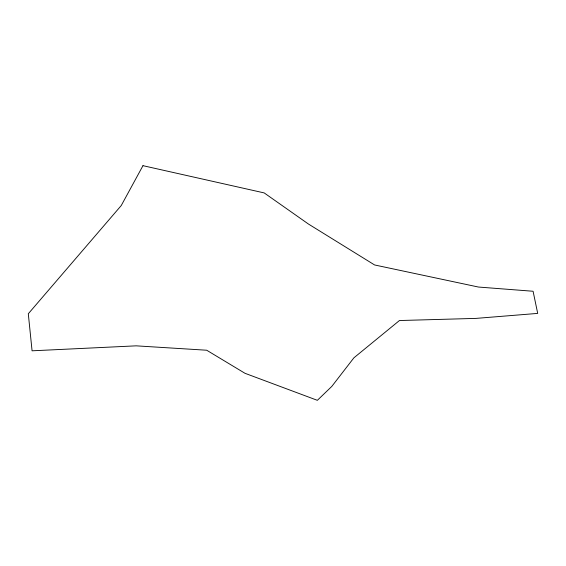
<?xml version="1.0" encoding="UTF-8"?>
<svg xmlns="http://www.w3.org/2000/svg" width="566" height="566" viewBox="0 0 566 566"><rect width="100%" height="100%" fill="white"/><g stroke="black" fill="none" stroke-linecap="round" stroke-linejoin="round"><path stroke-width="0.85" d="M142.972 165.675L121.251 205.536L28.3 313.755L32.071 350.814L136.165 345.84L206.696 350.227L244.993 373.298L317.356 400.325L331.81 386.401L353.892 357.832L399.447 320.533L476.02 318.389L537.7 313.401L533.087 291.257L478.44 287.04L374.593 264.959L308.456 224.044L264.188 192.914L142.972 165.675"/></g></svg>
